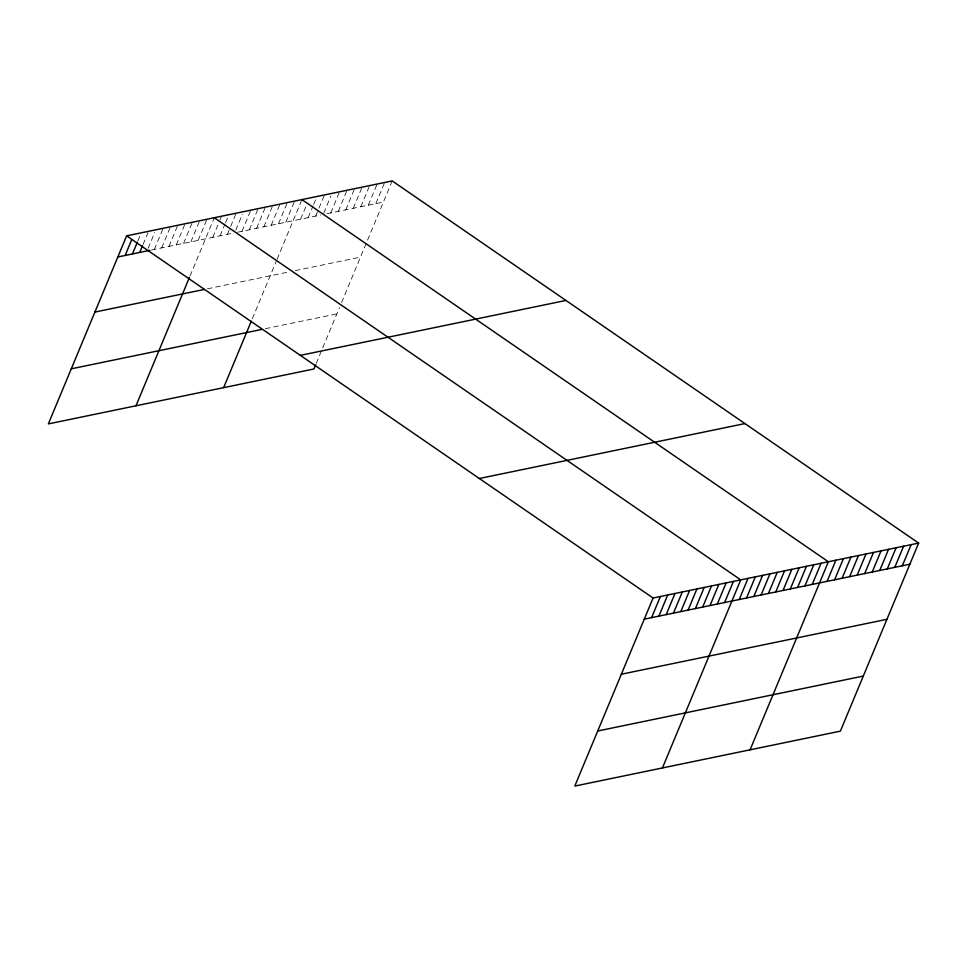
<?xml version="1.0" encoding="UTF-8"?>
<svg xmlns="http://www.w3.org/2000/svg" width="967" height="967" viewBox="0 0 967 967"><rect width="100%" height="100%" fill="white"/><g stroke="black" fill="none" stroke-linecap="round" stroke-linejoin="round"><path stroke-width="0.73" stroke-dasharray="4.83 3.63" d="M137.943 240.747L140.686 234.147M143.043 244.53L147.987 232.636M148.144 248.301L154.744 232.443M154.345 249.426L163.145 228.297M161.658 247.915L170.446 226.786M168.959 246.404L177.759 225.275M176.26 244.905L185.06 223.764M183.561 243.394L192.36 222.253M190.862 241.883L199.661 220.742M198.175 240.372L206.962 219.231M189.991 276.042L214.275 217.72M212.776 237.35L219.376 221.491M219.92 220.174L221.576 216.209M220.077 235.839L225.033 223.945M225.577 222.628L228.877 214.698M227.378 234.328L230.134 227.716M230.678 226.399L236.178 213.187M235.779 230.17L242.379 214.323M241.992 231.306L250.791 210.165M249.293 229.795L258.092 208.667M256.593 228.285L265.393 207.156M263.894 226.774L272.694 205.645M271.195 225.263L279.995 204.134M278.508 223.752L287.296 202.623M285.809 222.241L294.609 201.112M252.327 318.699L276.489 260.667M277.058 259.289L301.909 199.601M300.64 219.183L306.128 205.971M308.159 217.623L313.103 205.729M313.659 204.412L316.958 196.482M315.689 216.064L318.433 209.464M318.977 208.135L324.477 194.935M323.764 213.187L330.907 196.011M330.738 212.958L339.526 191.817M338.257 211.398L347.056 190.257M345.787 209.839L354.575 188.71M353.306 208.28L362.105 187.151M360.836 206.733L369.624 185.591M368.354 205.173L377.154 184.044M375.885 203.614L384.673 182.485M316.209 363.483L339.477 307.591M341.569 302.55L392.203 180.926M151.432 250.03L231.766 233.422M237.604 232.213L320.706 215.025M326.967 213.731L383.403 202.067M207.373 288.807L288.988 271.932M295.261 270.627L360.473 257.149M265.369 328.683L336.854 313.9"/><path stroke-width="1.45" d="M918.65 543.091L653.076 598.017L574.797 786.074L840.371 731.149L918.65 543.091L392.203 180.926L126.629 235.851L48.35 423.909L313.924 368.983L315.641 364.861M125.142 255.469L131.742 239.623M132.443 253.958L137.387 242.076M139.744 252.447L142.487 245.848M135.984 405.789L189.423 277.42M223.631 387.658L251.275 321.225M651.589 617.635L660.388 596.506M658.89 616.124L667.689 594.995M666.19 614.613L674.99 593.484M673.491 613.102L682.291 591.973M680.804 611.591L689.592 590.462M688.105 610.08L696.905 588.951M695.406 608.581L704.206 587.44M702.707 607.071L711.507 585.929M710.008 605.56L718.807 584.419M717.321 604.049L726.108 582.908M724.621 602.538L733.421 581.397M662.431 767.955L740.722 579.886L214.275 217.72M739.223 599.516L748.023 578.375M746.524 598.005L755.324 576.864M753.825 596.494L762.625 575.353M761.138 594.983L769.925 573.854M768.439 593.472L777.238 572.343M775.739 591.961L784.539 570.832M783.04 590.45L791.84 569.321M790.341 588.939L799.141 567.81M797.654 587.428L806.442 566.299M804.955 585.917L813.755 564.788M812.256 584.406L821.056 563.278M750.078 749.824L828.356 561.767L301.909 199.601M827.087 581.348L835.887 560.207M834.606 579.789L843.405 558.648M842.136 578.23L850.936 557.101M849.655 576.67L858.454 555.542M857.185 575.123L865.985 553.982M864.703 573.564L873.503 552.435M872.234 572.005L881.034 550.876M879.752 570.457L888.552 549.316M887.283 568.898L896.083 547.757M894.801 567.339L903.601 546.21M902.332 565.78L911.132 544.651M117.829 256.98L149.97 250.332M94.899 312.063L204.448 289.411M71.28 368.826L261.61 329.457M300.362 355.36L565.925 300.447M479.354 478.496L744.916 423.582M644.288 619.146L909.85 564.232M621.358 674.229L886.92 619.315M597.727 730.992L863.301 676.066M126.629 235.851L653.076 598.017"/></g></svg>
